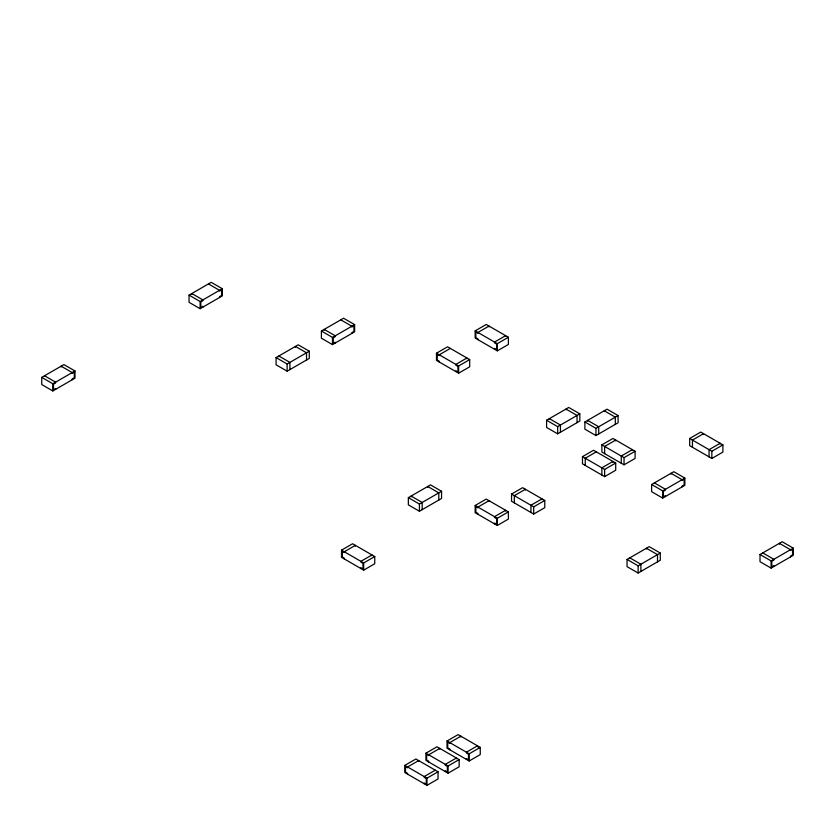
<?xml version="1.0" encoding="UTF-8"?>
<svg xmlns="http://www.w3.org/2000/svg" width="835" height="835" viewBox="0 0 835 835"><rect width="100%" height="100%" fill="white"/><g stroke="black" fill="none" stroke-linecap="round" stroke-linejoin="round"><path stroke-width="1.25" d="M41.75 377.368L63.898 364.582L74.983 370.97L74.983 378.171L52.824 390.957L41.75 384.559L41.75 377.368L52.824 383.766L74.983 370.97M189.054 295.12L211.203 282.334L222.287 288.722L222.287 295.924L200.129 308.71L189.054 302.312L189.054 295.12L200.129 301.518L222.287 288.722M321.402 331.015L343.561 318.229L354.635 324.627L354.635 331.819L332.476 344.605L321.402 338.217L321.402 331.015L332.476 337.413L354.635 324.627M276.061 357.599L298.21 344.813L309.294 351.201L309.294 358.403L287.136 371.189L276.061 364.791L276.061 357.599L287.136 363.997L309.294 351.201M436.475 353.205L447.55 346.807L469.708 359.593L469.708 366.795L458.624 373.182L436.475 360.396L436.475 353.205L458.624 365.991L469.708 359.593M475.157 330.869L486.241 324.471L508.39 337.267L508.39 344.458L497.316 350.857L475.157 338.06L475.157 330.869L497.316 343.655L508.39 337.267M450.326 348.404L439.241 354.802L439.241 355.595L437.164 354.405L437.164 360L439.241 361.2L439.241 361.993M408.346 497.66L430.495 484.874L441.569 491.272L441.569 498.464L419.42 511.25L408.346 504.862L408.346 497.66L419.42 504.058L441.569 491.272M546.591 420.245L568.739 407.459L579.824 413.847L579.824 421.049L557.665 433.835L546.591 427.436L546.591 420.245L557.665 426.643L579.824 413.847M341.525 550.15L352.6 543.752L374.748 556.548L374.748 563.74L363.674 570.138L341.525 557.342L341.525 550.15L363.674 562.936L374.748 556.548M584.876 421.967L607.024 409.171L618.098 415.569L618.098 422.76L595.95 435.557L584.876 429.159L584.876 421.967L595.95 428.355L618.098 415.569M475.157 505.478L486.241 499.09L508.39 511.876L508.39 519.067L497.316 525.466L475.157 512.68L475.157 505.478L497.316 518.274L508.39 511.876M511.542 494.07L522.626 487.671L544.775 500.457L544.775 507.659L533.701 514.047L511.542 501.261L511.542 494.07L533.701 506.855L544.775 500.457M601.878 444.857L612.953 438.458L635.101 451.255L635.101 458.446L624.027 464.844L601.878 452.048L601.878 444.857L624.027 457.653L635.101 451.255M582.475 456.651L593.549 450.253L615.708 463.039L615.708 470.241L604.634 476.628L582.475 463.842L582.475 456.651L604.634 469.437L615.708 463.039M596.326 451.85L585.251 458.248L585.251 465.439M689.689 438.479L700.763 432.081L722.912 444.878L722.912 452.069L711.837 458.467L689.689 445.671L689.689 438.479L711.837 451.265L722.912 444.878M651.624 484.498L673.772 471.712L684.857 478.1L684.857 485.302L662.698 498.088L651.624 491.69L651.624 484.498L662.698 490.896L684.857 478.1M627.043 559.44L649.202 546.654L660.276 553.041L660.276 560.243L638.128 573.029L627.043 566.631L627.043 559.44L638.128 565.838L660.276 553.041M760.017 554.513L782.176 541.727L793.25 548.125L793.25 555.317L771.102 568.103L760.017 561.715L760.017 554.513L771.102 560.911L793.25 548.125M404.829 765.371L415.903 758.984L438.051 771.77L438.051 778.961L426.977 785.359L404.829 772.573L404.829 765.371L426.977 778.168L438.051 771.77M425.923 753.191L436.997 746.793L459.156 759.589L459.156 766.78L448.082 773.179L425.923 760.382L425.923 753.191L448.082 765.977L459.156 759.589M447.028 741.01L458.102 734.612L480.25 747.409L480.25 754.6L469.176 760.998L447.028 748.202L447.028 741.01L469.176 753.796L480.25 747.409M435.286 770.173L424.211 776.56L424.211 777.364L426.288 778.564L426.288 784.159L424.211 782.959L424.211 783.762M654.389 482.901L665.464 489.3L665.464 490.093L663.387 491.293L663.387 496.888L665.464 495.687L665.464 496.491M762.793 552.916L773.868 559.314L773.868 560.108L771.791 561.308L771.791 566.902L773.868 565.702L773.868 566.506M340.784 319.826L351.869 326.224L351.869 327.028L353.946 325.827L353.946 331.422L351.869 332.622L351.869 333.416M208.437 283.931L219.511 290.319L219.511 291.123L221.588 289.922L221.588 295.517L219.511 296.717L219.511 297.521M44.516 375.771L55.601 382.159L55.601 382.962L53.523 384.163L53.523 389.757L55.601 388.557L55.601 389.361M479.561 747.805L477.484 746.605L477.484 745.801L466.41 752.199L466.41 753.003L468.487 754.203L468.487 759.798L466.41 758.597L466.41 759.391M790.484 556.914L790.484 556.11L792.561 554.92L792.561 549.315L790.484 550.516L790.484 549.722L779.399 543.324L779.399 544.128M771.102 560.911L771.102 568.103M720.146 444.074L720.146 443.27L709.072 449.668L709.072 456.86M711.837 451.265L711.837 458.467M703.529 434.482L703.529 433.678L692.455 440.076L692.455 447.268M682.08 486.899L682.08 486.095L684.157 484.895L684.157 479.3L682.08 480.501L682.08 479.707L671.006 473.309L671.006 474.103M662.698 490.896L662.698 498.088M657.51 561.84L657.51 554.649L646.426 548.251L646.426 549.044M640.894 571.432L640.894 564.241L629.82 557.843L629.82 558.636M638.128 565.838L638.128 573.029M632.335 450.451L632.335 449.658L621.261 456.046L621.261 463.248M624.027 457.653L624.027 464.844M615.719 440.859L615.719 440.066L604.644 446.454L604.644 453.655M615.332 424.357L615.332 417.166L604.258 410.768L604.258 411.571M612.942 462.246L612.942 461.442L601.858 467.84L601.858 475.031M604.634 469.437L604.634 476.628M598.716 433.95L598.716 426.758L587.642 420.37L587.642 421.164M595.95 428.355L595.95 435.557M577.048 422.646L577.048 415.454L565.973 409.056L565.973 409.849M560.431 432.238L560.431 425.046L549.357 418.648L549.357 419.441M557.665 426.643L557.665 433.835M542.009 499.664L542.009 498.86L530.935 505.258L530.935 512.45M533.701 506.855L533.701 514.047M525.392 490.072L525.392 489.268L514.318 495.666L514.318 502.858M505.624 336.463L505.624 335.66L494.539 342.058L494.539 342.861L496.616 344.062L496.616 349.656L494.539 348.456L494.539 349.249M505.624 511.083L505.624 510.279L494.539 516.677L494.539 517.47L496.616 518.671L496.616 524.265L494.539 523.065L494.539 523.869M497.316 343.655L497.316 350.857M497.316 518.274L497.316 525.466M489.007 326.871L489.007 326.067L477.933 332.466L477.933 333.269L475.856 332.069L475.856 337.664L477.933 338.864L477.933 339.657M489.007 501.491L489.007 500.687L477.933 507.085L477.933 507.878L475.856 506.678L475.856 512.273L477.933 513.473L477.933 514.277M469.176 753.796L469.176 760.998M466.932 358.799L466.932 357.996L455.858 364.394L455.858 365.198L457.935 366.388L457.935 371.992L455.858 370.792L455.858 371.585M460.868 737.013L460.868 736.209L449.794 742.607L449.794 743.411L447.717 742.211L447.717 747.805L449.794 749.005L449.794 749.799M458.624 365.991L458.624 373.182M456.39 758.785L456.39 757.992L445.305 764.38L445.305 765.184L447.383 766.384L447.383 771.978L445.305 770.778L445.305 771.582M448.082 765.977L448.082 773.179M439.774 749.193L439.774 748.4L428.689 754.788L428.689 755.591L426.622 754.391L426.622 759.986L428.689 761.186L428.689 761.99M438.803 500.061L438.803 492.869L427.729 486.471L427.729 487.275M426.977 778.168L426.977 785.359M422.186 509.653L422.186 502.461L411.112 496.063L411.112 496.867M419.42 504.058L419.42 511.25M418.669 761.374L418.669 760.581L407.595 766.968L407.595 767.772L405.518 766.572L405.518 772.166L407.595 773.367L407.595 774.17M371.982 555.745L371.982 554.951L360.908 561.339L360.908 562.143L362.985 563.343L362.985 568.938L360.908 567.737L360.908 568.541M363.674 562.936L363.674 570.138M355.366 546.153L355.366 545.359L344.291 551.747L344.291 552.551L342.214 551.351L342.214 556.945L344.291 558.145L344.291 558.949M335.252 343.008L335.252 342.214L333.175 343.415L333.175 337.81L335.252 336.62L335.252 335.816L324.178 329.418L324.178 330.222M332.476 337.413L332.476 344.605M306.518 360L306.518 352.798L295.444 346.41L295.444 347.203M289.902 369.592L289.902 362.39L278.827 356.002L278.827 356.795M287.136 363.997L287.136 371.189M202.895 307.113L202.895 306.309L200.817 307.51L200.817 301.915L202.895 300.715L202.895 299.911L191.82 293.523L191.82 294.317M200.129 301.518L200.129 308.71M72.207 379.768L72.207 378.965L74.284 377.764L74.284 372.17L72.207 373.37L72.207 372.567L61.132 366.179L61.132 366.972M52.824 383.766L52.824 390.957"/></g></svg>
